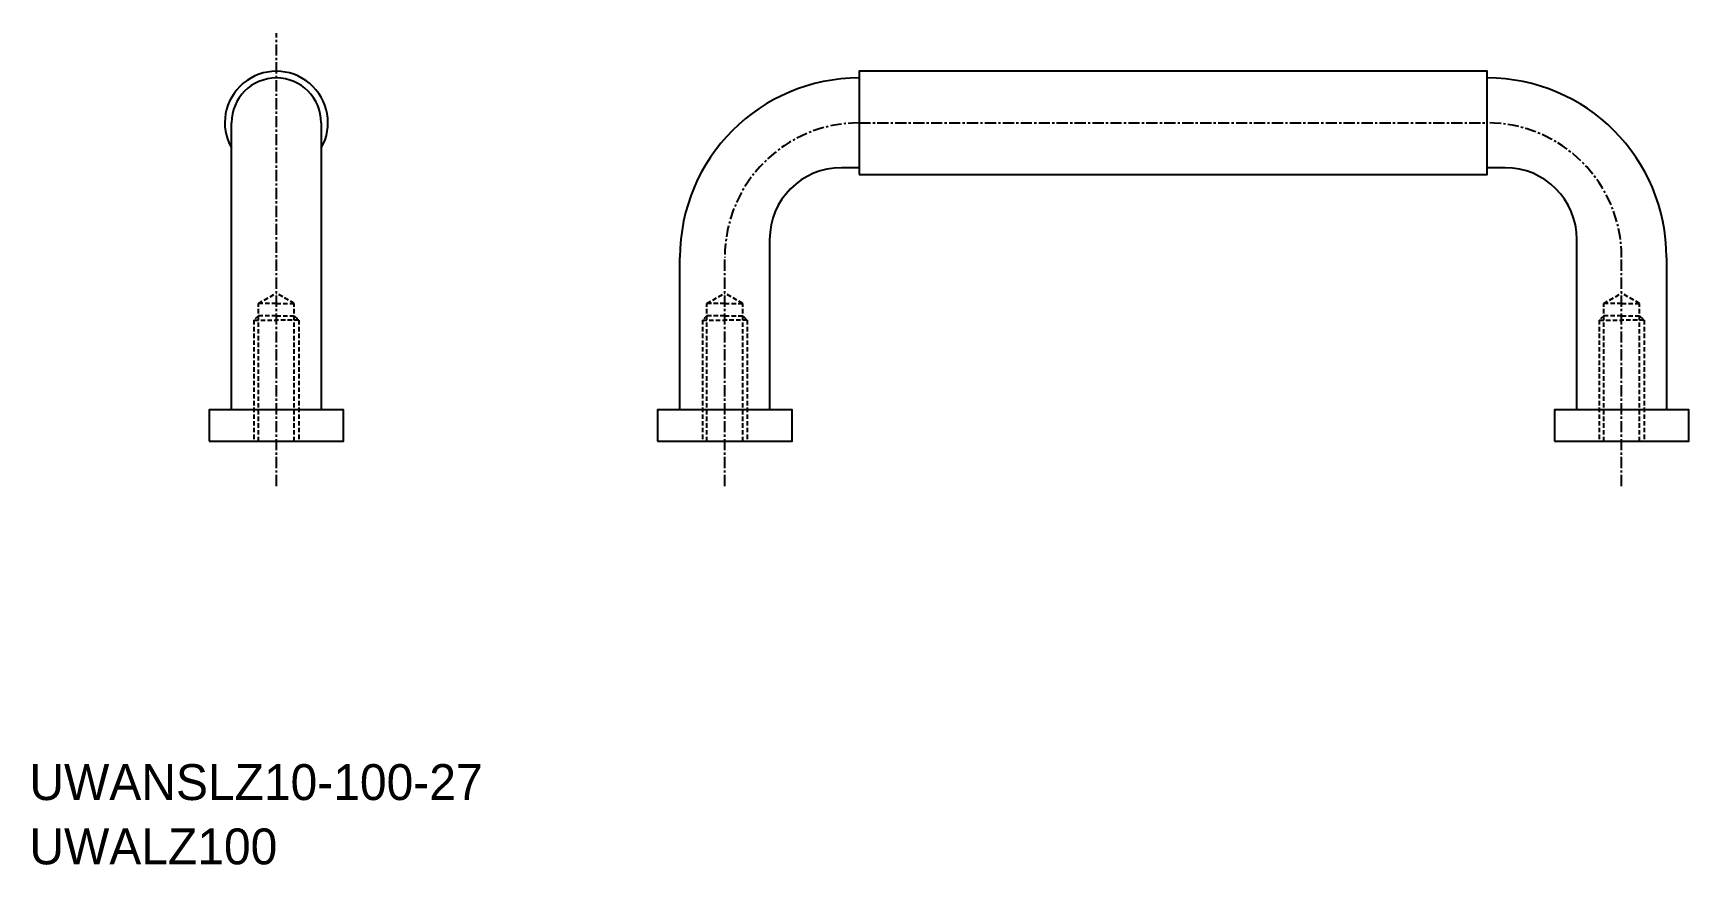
# Model space of a CAD drawing. Extents: x -7381 to -7197, y -1089 to -997.
import ezdxf

# ---------------------------------------------------------------- set-up
doc = ezdxf.new("R2010")
doc.units = 0
doc.linetypes.add('CENTER', pattern=[2, 1.25, -0.25, 0.25, -0.25])
doc.linetypes.add('DASHED', pattern=[0.75, 0.5, -0.25])
doc.layers.get('0').update_dxf_attribs({"linetype": 'CONTINUOUS'})
doc.layers.add('CENTER', color=1, linetype='CENTER')

msp = doc.modelspace()

# ---------------------------------------------------------------- linework, layer by layer
at = {"color": 7, "linetype": 'CONTINUOUS'}
for p, q in [((-7359.02, -1038.6), (-7359.02, -1006.6)), ((-7349.02, -1006.6), (-7349.02, -1038.6)), ((-7289.02, -1011.6), (-7291.02, -1011.6)), ((-7217.02, -1011.6), (-7219.02, -1011.6)), ((-7299.02, -1019.6), (-7299.02, -1038.6)), ((-7209.02, -1038.6), (-7209.02, -1019.6)), ((-7309.02, -1038.6), (-7309.02, -1021.6)), ((-7199.02, -1021.6), (-7199.02, -1038.6)), ((-7349.02, -1038.6), (-7359.02, -1038.6)), ((-7299.02, -1038.6), (-7309.02, -1038.6)), ((-7199.02, -1038.6), (-7209.02, -1038.6))]:
    msp.add_line(p, q, dxfattribs=at)
at = {"color": 1, "linetype": 'CENTER'}
msp.add_line((-7289.02, -1006.6), (-7219.02, -1006.6), dxfattribs=at)
at = {"color": 3, "linetype": 'DASHED'}
for p, q in [((-7356.02, -1026.75), (-7354.02, -1025.59)), ((-7352.02, -1026.75), (-7354.02, -1025.59)), ((-7306.02, -1026.75), (-7304.02, -1025.59)), ((-7302.02, -1026.75), (-7304.02, -1025.59)), ((-7206.02, -1026.75), (-7204.02, -1025.59)), ((-7202.02, -1026.75), (-7204.02, -1025.59)), ((-7356.02, -1028.1), (-7356.52, -1028.6)), ((-7354.02, -1026.75), (-7356.02, -1026.75)), ((-7356.02, -1042.1), (-7356.02, -1026.75)), ((-7354.02, -1028.1), (-7356.02, -1028.1)), ((-7354.02, -1026.75), (-7352.02, -1026.75)), ((-7354.02, -1028.1), (-7352.02, -1028.1)), ((-7352.02, -1042.1), (-7352.02, -1026.75)), ((-7352.02, -1028.1), (-7351.52, -1028.6)), ((-7306.02, -1028.1), (-7306.52, -1028.6)), ((-7304.02, -1026.75), (-7306.02, -1026.75)), ((-7306.02, -1042.1), (-7306.02, -1026.75)), ((-7304.02, -1028.1), (-7306.02, -1028.1)), ((-7304.02, -1026.75), (-7302.02, -1026.75)), ((-7304.02, -1028.1), (-7302.02, -1028.1)), ((-7302.02, -1042.1), (-7302.02, -1026.75)), ((-7302.02, -1028.1), (-7301.52, -1028.6)), ((-7206.02, -1028.1), (-7206.52, -1028.6)), ((-7204.02, -1026.75), (-7206.02, -1026.75)), ((-7206.02, -1042.1), (-7206.02, -1026.75)), ((-7204.02, -1028.1), (-7206.02, -1028.1)), ((-7204.02, -1026.75), (-7202.02, -1026.75)), ((-7204.02, -1028.1), (-7202.02, -1028.1)), ((-7202.02, -1042.1), (-7202.02, -1026.75)), ((-7202.02, -1028.1), (-7201.52, -1028.6)), ((-7356.52, -1028.6), (-7356.52, -1042.1)), ((-7356.52, -1028.6), (-7354.02, -1028.6)), ((-7351.52, -1028.6), (-7354.02, -1028.6)), ((-7351.52, -1028.6), (-7351.52, -1042.1)), ((-7306.52, -1028.6), (-7304.02, -1028.6)), ((-7306.52, -1028.6), (-7306.52, -1042.1)), ((-7301.52, -1028.6), (-7304.02, -1028.6)), ((-7301.52, -1028.6), (-7301.52, -1042.1)), ((-7206.52, -1028.6), (-7204.02, -1028.6)), ((-7206.52, -1028.6), (-7206.52, -1042.1)), ((-7201.52, -1028.6), (-7204.02, -1028.6)), ((-7201.52, -1028.6), (-7201.52, -1042.1))]:
    msp.add_line(p, q, dxfattribs=at)
at = {"color": 7, "linetype": 'CONTINUOUS'}
for points in [[(-7289.02, -1012.35), (-7219.02, -1012.35), (-7219.02, -1000.85), (-7289.02, -1000.85)], [(-7361.52, -1042.1), (-7346.52, -1042.1), (-7346.52, -1038.6), (-7361.52, -1038.6)], [(-7311.52, -1042.1), (-7296.52, -1042.1), (-7296.52, -1038.6), (-7311.52, -1038.6)], [(-7211.52, -1042.1), (-7196.52, -1042.1), (-7196.52, -1038.6), (-7211.52, -1038.6)]]:
    msp.add_lwpolyline(points, close=True, dxfattribs=at)
for centre, radius, start, end in [((-7354.02, -1006.6), 5.75, 330.4082, 209.5918), ((-7354.02, -1006.6), 5, 0, 180), ((-7289.02, -1021.6), 20, 90, 180), ((-7219.02, -1021.6), 20, 0, 90), ((-7291.02, -1019.6), 8, 90, 180), ((-7217.02, -1019.6), 8, 0, 90)]:
    msp.add_arc(centre, radius, start, end, dxfattribs=at)
at = {"color": 1, "linetype": 'CENTER'}
for centre, start, end in [((-7289.02, -1021.6), 90, 180), ((-7219.02, -1021.6), 0, 90)]:
    msp.add_arc(centre, 15, start, end, dxfattribs=at)
at = {"layer": 'CENTER', "color": 1, "linetype": 'CENTER'}
for p, q in [((-7354.02, -1047.1), (-7354.02, -996.6)), ((-7304.02, -1047.1), (-7304.02, -1021.6)), ((-7204.02, -1047.1), (-7204.02, -1021.6))]:
    msp.add_line(p, q, dxfattribs=at)

# ---------------------------------------------------------------- texts
for s, p in [('UWANSLZ10-100-27', (-7381.56, -1082.1)), ('UWALZ100', (-7381.56, -1089.27))]:
    msp.add_text(s, height=4).set_placement(p)

doc.saveas('drawing.dxf')
